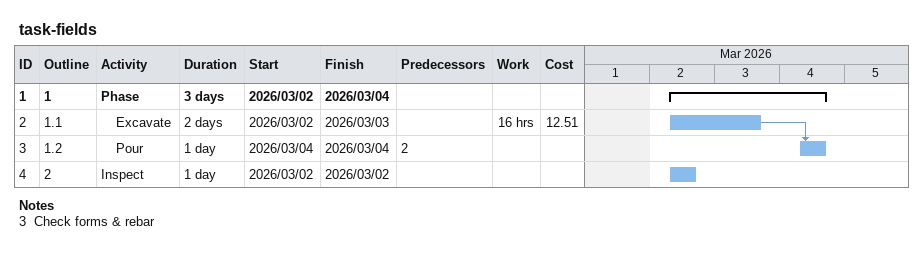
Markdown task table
task-fields

| ID | WBS | Task | Duration | Start | Finish | Predecessors | Work (h) | Cost |
|---|---|---|---|---|---|---|---|---|
| 1 | 1 | **Phase** | 3d | 2026-03-02 | 2026-03-04 |  |  |  |
| 2 | 1.1 | Excavate | 2d | 2026-03-02 | 2026-03-03 |  | 16 | 12.51 |
| 3 | 1.2 | Pour | 1d | 2026-03-04 | 2026-03-04 | 2 |  |  |
| 4 | 2 | Inspect | 1d | 2026-03-02 | 2026-03-02 |  |  |  |

Notes
- 3: Check forms & rebar
